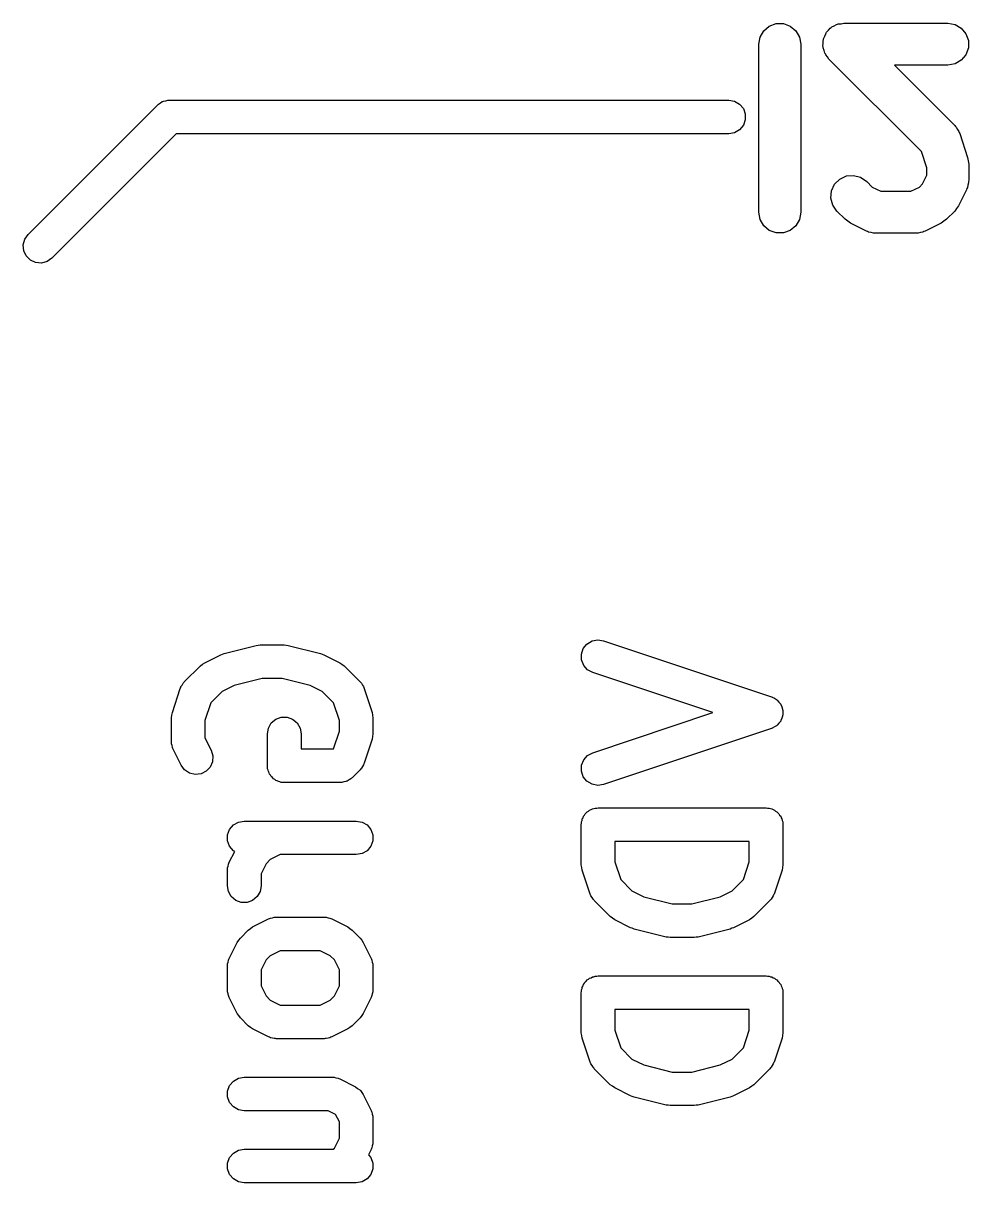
# Model space of a CAD drawing. Extents: x 91.3 to 189.8, y -113.5 to -60.4.
# Drawn here: x 140.28 to 145.91, y -67.33 to -60.43 of the extents above; entities that cross this region are included whole.
import ezdxf

# ---------------------------------------------------------------- set-up
doc = ezdxf.new("R2010")
doc.units = 0
doc.header["$MEASUREMENT"] = 0
doc.layers.add('BLACK', color=7, linetype='CONTINUOUS')

msp = doc.modelspace()

# ---------------------------------------------------------------- linework, layer by layer
at = {"layer": 'Black'}
for p, q in [((145.149, -60.4355), (145.165, -60.4326)), ((145.165, -60.4326), (145.784, -60.4326)), ((145.784, -60.4326), (145.827, -60.4402)), ((144.666, -60.5149), (144.688, -60.4773)), ((144.688, -60.4773), (144.721, -60.4494)), ((144.721, -60.4494), (144.762, -60.4345)), ((144.762, -60.4345), (144.806, -60.4345)), ((144.806, -60.4345), (144.846, -60.4494)), ((144.846, -60.4494), (144.88, -60.4773)), ((144.88, -60.4773), (144.901, -60.5149)), ((145.051, -60.5105), (145.057, -60.4951)), ((145.057, -60.4951), (145.06, -60.4909)), ((145.06, -60.4909), (145.062, -60.4859)), ((145.062, -60.4859), (145.074, -60.4744)), ((145.074, -60.4744), (145.084, -60.4619)), ((145.084, -60.4619), (145.089, -60.4591)), ((145.089, -60.4591), (145.093, -60.4552)), ((145.093, -60.4552), (145.108, -60.4483)), ((145.108, -60.4483), (145.122, -60.4402)), ((145.122, -60.4402), (145.127, -60.4392)), ((145.127, -60.4392), (145.132, -60.4369)), ((145.132, -60.4369), (145.149, -60.4355)), ((145.827, -60.4402), (145.864, -60.4619)), ((145.864, -60.4619), (145.892, -60.4951)), ((145.892, -60.4951), (145.907, -60.5359)), ((144.659, -60.5576), (144.666, -60.5149)), ((144.659, -61.5576), (144.659, -60.5576)), ((144.901, -60.5149), (144.909, -60.5576)), ((144.909, -60.5576), (144.909, -61.5576)), ((145.04, -60.5685), (145.042, -60.5522)), ((145.042, -60.5738), (145.04, -60.5685)), ((145.042, -60.5359), (145.044, -60.5307)), ((145.042, -60.5522), (145.042, -60.5359)), ((145.044, -60.5253), (145.051, -60.5105)), ((145.044, -60.5307), (145.044, -60.5253)), ((145.907, -60.5359), (145.907, -60.5793)), ((145.042, -60.5793), (145.042, -60.5738)), ((145.047, -60.5947), (145.042, -60.5793)), ((145.051, -60.6104), (145.047, -60.5947)), ((145.055, -60.615), (145.051, -60.6104)), ((145.057, -60.6201), (145.055, -60.615)), ((145.067, -60.6326), (145.057, -60.6201)), ((145.076, -60.646), (145.067, -60.6326)), ((145.892, -60.6201), (145.864, -60.6534)), ((145.907, -60.5793), (145.892, -60.6201)), ((145.627, -61.1966), (145.076, -60.646)), ((145.784, -60.6826), (145.467, -60.6826)), ((145.467, -60.6826), (145.825, -61.0407)), ((145.827, -60.6751), (145.784, -60.6826)), ((145.864, -60.6534), (145.827, -60.6751)), ((141.083, -60.9168), (141.086, -60.9134)), ((141.086, -60.9134), (141.097, -60.9069)), ((141.097, -60.9069), (141.108, -60.8994)), ((141.108, -60.8994), (141.112, -60.8982)), ((141.112, -60.8982), (141.116, -60.896)), ((141.116, -60.896), (141.129, -60.8938)), ((141.129, -60.8938), (141.141, -60.8904)), ((141.141, -60.8904), (141.146, -60.8908)), ((141.146, -60.8908), (141.15, -60.89)), ((141.15, -60.89), (144.48, -60.89)), ((144.48, -60.89), (144.514, -60.896)), ((144.514, -60.896), (144.544, -60.9134)), ((144.544, -60.9134), (144.567, -60.94)), ((140.309, -61.6893), (141.079, -60.9193)), ((141.079, -60.9193), (141.083, -60.9168)), ((144.567, -60.94), (144.578, -60.9726)), ((144.578, -60.9726), (144.578, -61.0074)), ((144.567, -61.04), (144.544, -61.0666)), ((144.578, -61.0074), (144.567, -61.04)), ((145.825, -61.0407), (145.829, -61.0466)), ((145.829, -61.0466), (145.834, -61.0513)), ((145.834, -61.0513), (145.841, -61.0642)), ((141.191, -61.09), (140.451, -61.8307)), ((144.48, -61.09), (141.191, -61.09)), ((144.514, -61.084), (144.48, -61.09)), ((144.544, -61.0666), (144.514, -61.084)), ((145.841, -61.0642), (145.849, -61.0762)), ((145.849, -61.0762), (145.851, -61.0832)), ((145.851, -61.0832), (145.855, -61.0895)), ((145.855, -61.0895), (145.902, -61.2324)), ((145.659, -61.2922), (145.627, -61.1966)), ((145.902, -61.2324), (145.905, -61.2522)), ((145.905, -61.2522), (145.909, -61.2719)), ((145.659, -61.3376), (145.659, -61.2922)), ((145.909, -61.2719), (145.909, -61.3671)), ((145.092, -61.43), (145.11, -61.3907)), ((145.11, -61.3907), (145.141, -61.36)), ((145.141, -61.36), (145.18, -61.3416)), ((145.18, -61.3416), (145.223, -61.3379)), ((145.223, -61.3379), (145.265, -61.3491)), ((145.265, -61.3491), (145.301, -61.374)), ((145.301, -61.374), (145.334, -61.4073)), ((145.615, -61.4073), (145.633, -61.3883)), ((145.633, -61.3883), (145.659, -61.3376)), ((145.904, -61.3955), (145.901, -61.4099)), ((145.908, -61.3814), (145.904, -61.3955)), ((145.909, -61.3671), (145.908, -61.3742)), ((145.908, -61.3742), (145.908, -61.3814)), ((145.088, -61.4733), (145.092, -61.43)), ((145.334, -61.4073), (145.385, -61.4326)), ((145.385, -61.4326), (145.564, -61.4326)), ((145.564, -61.4326), (145.615, -61.4073)), ((145.896, -61.423), (145.848, -61.5183)), ((145.898, -61.4161), (145.896, -61.423)), ((145.901, -61.4099), (145.898, -61.4161)), ((145.099, -61.5152), (145.088, -61.4733)), ((145.124, -61.5508), (145.099, -61.5152)), ((145.836, -61.5344), (145.825, -61.5508)), ((145.848, -61.5183), (145.836, -61.5344)), ((144.666, -61.6004), (144.659, -61.5576)), ((144.688, -61.638), (144.666, -61.6004)), ((144.901, -61.6004), (144.88, -61.638)), ((144.909, -61.5576), (144.901, -61.6004)), ((145.172, -61.5984), (145.124, -61.5508)), ((145.188, -61.6099), (145.172, -61.5984)), ((145.777, -61.5984), (145.761, -61.6099)), ((145.825, -61.5508), (145.777, -61.5984)), ((144.721, -61.6659), (144.688, -61.638)), ((144.762, -61.6807), (144.721, -61.6659)), ((144.846, -61.6659), (144.806, -61.6807)), ((144.88, -61.638), (144.846, -61.6659)), ((145.204, -61.6218), (145.188, -61.6099)), ((145.299, -61.6694), (145.204, -61.6218)), ((145.306, -61.6715), (145.299, -61.6694)), ((145.312, -61.6751), (145.306, -61.6715)), ((145.327, -61.6776), (145.312, -61.6751)), ((145.636, -61.6751), (145.622, -61.6776)), ((145.642, -61.6715), (145.636, -61.6751)), ((145.649, -61.6694), (145.642, -61.6715)), ((145.744, -61.6218), (145.649, -61.6694)), ((145.761, -61.6099), (145.744, -61.6218)), ((140.28, -61.7513), (140.289, -61.7177)), ((140.289, -61.7177), (140.309, -61.6893)), ((144.806, -61.6807), (144.762, -61.6807)), ((145.341, -61.6818), (145.327, -61.6776)), ((145.348, -61.6814), (145.341, -61.6818)), ((145.355, -61.6826), (145.348, -61.6814)), ((145.593, -61.6826), (145.355, -61.6826)), ((145.6, -61.6814), (145.593, -61.6826)), ((145.608, -61.6818), (145.6, -61.6814)), ((145.622, -61.6776), (145.608, -61.6818)), ((140.283, -61.7859), (140.28, -61.7513)), ((140.298, -61.8174), (140.283, -61.7859)), ((140.323, -61.8419), (140.298, -61.8174)), ((140.354, -61.8566), (140.323, -61.8419)), ((140.389, -61.8596), (140.354, -61.8566)), ((140.422, -61.8506), (140.389, -61.8596)), ((140.451, -61.8307), (140.422, -61.8506)), ((141.476, -64.182), (141.667, -64.1344)), ((141.667, -64.1344), (141.679, -64.1336)), ((141.679, -64.1336), (141.691, -64.1314)), ((141.691, -64.1314), (141.834, -64.1314)), ((141.834, -64.1314), (141.846, -64.1336)), ((141.846, -64.1336), (141.858, -64.1344)), ((141.858, -64.1344), (142.049, -64.182)), ((143.603, -64.1863), (143.614, -64.1533)), ((143.614, -64.1533), (143.636, -64.1261)), ((143.636, -64.1261), (143.666, -64.108)), ((143.666, -64.108), (143.7, -64.101)), ((143.7, -64.101), (143.734, -64.1061)), ((143.734, -64.1061), (144.734, -64.4394)), ((141.361, -64.2372), (141.456, -64.1896)), ((141.456, -64.1896), (141.466, -64.1865)), ((141.466, -64.1865), (141.476, -64.182)), ((142.049, -64.182), (142.059, -64.1865)), ((142.059, -64.1865), (142.069, -64.1896)), ((142.069, -64.1896), (142.164, -64.2372)), ((143.604, -64.221), (143.603, -64.1863)), ((143.617, -64.2533), (143.604, -64.221)), ((141.239, -64.3512), (141.335, -64.256)), ((141.335, -64.256), (141.348, -64.2468)), ((141.348, -64.2468), (141.361, -64.2372)), ((142.164, -64.2372), (142.177, -64.2468)), ((142.177, -64.2468), (142.19, -64.256)), ((142.19, -64.256), (142.285, -64.3512)), ((143.64, -64.2793), (143.617, -64.2533)), ((143.671, -64.2958), (143.64, -64.2793)), ((144.386, -64.5343), (143.671, -64.2958)), ((141.226, -64.37), (141.232, -64.3597)), ((141.232, -64.3597), (141.236, -64.3559)), ((141.236, -64.3559), (141.239, -64.3512)), ((141.703, -64.3314), (141.535, -64.3734)), ((141.821, -64.3314), (141.703, -64.3314)), ((141.989, -64.3734), (141.821, -64.3314)), ((142.285, -64.3512), (142.289, -64.3559)), ((142.289, -64.3559), (142.293, -64.3597)), ((142.293, -64.3597), (142.299, -64.37)), ((141.168, -64.5331), (141.215, -64.3903)), ((141.215, -64.3903), (141.218, -64.3852)), ((141.218, -64.3852), (141.219, -64.3796)), ((141.219, -64.3796), (141.226, -64.37)), ((141.464, -64.4089), (141.397, -64.4759)), ((141.535, -64.3734), (141.464, -64.4089)), ((142.06, -64.4089), (141.989, -64.3734)), ((142.127, -64.4759), (142.06, -64.4089)), ((142.299, -64.37), (142.305, -64.3796)), ((142.305, -64.3796), (142.307, -64.3852)), ((142.307, -64.3852), (142.31, -64.3903)), ((142.31, -64.3903), (142.357, -64.5331)), ((141.397, -64.4759), (141.362, -64.581)), ((142.162, -64.581), (142.127, -64.4759)), ((144.734, -64.4394), (144.736, -64.4407)), ((144.736, -64.4407), (144.739, -64.4413)), ((144.739, -64.4413), (144.752, -64.449)), ((144.752, -64.449), (144.765, -64.456)), ((144.765, -64.456), (144.766, -64.458)), ((144.766, -64.458), (144.769, -64.4595)), ((144.769, -64.4595), (144.778, -64.471)), ((144.778, -64.471), (144.788, -64.4819)), ((144.788, -64.4819), (144.789, -64.4845)), ((144.789, -64.4845), (144.79, -64.4867)), ((144.79, -64.4867), (144.795, -64.5006)), ((144.795, -64.5006), (144.8, -64.5142)), ((141.162, -64.5648), (141.165, -64.549)), ((141.162, -64.7076), (141.162, -64.5648)), ((141.165, -64.549), (141.168, -64.5331)), ((141.784, -64.5734), (141.816, -64.5615)), ((141.816, -64.5615), (141.851, -64.5615)), ((141.851, -64.5615), (141.884, -64.5734)), ((142.357, -64.5331), (142.36, -64.549)), ((142.36, -64.549), (142.362, -64.5648)), ((142.362, -64.5648), (142.362, -64.66)), ((143.671, -64.7728), (144.386, -64.5343)), ((144.795, -64.568), (144.79, -64.5819)), ((144.8, -64.5543), (144.795, -64.568)), ((144.8, -64.5142), (144.8, -64.517)), ((144.8, -64.517), (144.801, -64.5196)), ((144.801, -64.549), (144.8, -64.5516)), ((144.8, -64.5516), (144.8, -64.5543)), ((144.801, -64.5196), (144.801, -64.5343)), ((144.801, -64.5343), (144.801, -64.549)), ((141.362, -64.581), (141.362, -64.684)), ((141.734, -64.66), (141.74, -64.6258)), ((141.74, -64.6258), (141.757, -64.5957)), ((141.757, -64.5957), (141.784, -64.5734)), ((141.884, -64.5734), (141.91, -64.5957)), ((141.91, -64.5957), (141.928, -64.6258)), ((141.928, -64.6258), (141.934, -64.66)), ((142.162, -64.6438), (142.162, -64.581)), ((144.734, -64.6292), (143.734, -64.9625)), ((144.736, -64.6278), (144.734, -64.6292)), ((144.739, -64.6273), (144.736, -64.6278)), ((144.752, -64.6196), (144.739, -64.6273)), ((144.765, -64.6126), (144.752, -64.6196)), ((144.766, -64.6106), (144.765, -64.6126)), ((144.769, -64.6091), (144.766, -64.6106)), ((144.778, -64.5976), (144.769, -64.6091)), ((144.788, -64.5866), (144.778, -64.5976)), ((144.789, -64.5841), (144.788, -64.5866)), ((144.79, -64.5819), (144.789, -64.5841)), ((141.163, -64.7133), (141.162, -64.7076)), ((141.362, -64.684), (141.399, -64.7581)), ((141.734, -64.8505), (141.734, -64.66)), ((141.934, -64.66), (141.934, -64.7505)), ((142.127, -64.7488), (142.162, -64.6438)), ((142.357, -64.6916), (142.31, -64.8345)), ((142.36, -64.6758), (142.357, -64.6916)), ((142.362, -64.66), (142.36, -64.6758)), ((141.163, -64.7191), (141.163, -64.7133)), ((141.166, -64.7303), (141.163, -64.7191)), ((141.168, -64.7418), (141.166, -64.7303)), ((141.171, -64.7468), (141.168, -64.7418)), ((141.173, -64.7523), (141.171, -64.7468)), ((141.221, -64.8476), (141.173, -64.7523)), ((141.399, -64.7581), (141.409, -64.7914)), ((141.934, -64.7505), (142.126, -64.7505)), ((142.126, -64.7505), (142.127, -64.7488)), ((143.64, -64.7893), (143.671, -64.7728)), ((141.241, -64.8755), (141.221, -64.8476)), ((141.407, -64.8261), (141.393, -64.858)), ((141.409, -64.7914), (141.407, -64.8261)), ((142.305, -64.8451), (142.299, -64.8547)), ((142.307, -64.8396), (142.305, -64.8451)), ((142.31, -64.8345), (142.307, -64.8396)), ((143.603, -64.8823), (143.604, -64.8476)), ((143.604, -64.8476), (143.617, -64.8153)), ((143.617, -64.8153), (143.64, -64.7893)), ((141.27, -64.8946), (141.241, -64.8755)), ((141.304, -64.9027), (141.27, -64.8946)), ((141.339, -64.8987), (141.304, -64.9027)), ((141.37, -64.8832), (141.339, -64.8987)), ((141.393, -64.858), (141.37, -64.8832)), ((141.735, -64.8591), (141.734, -64.8505)), ((141.735, -64.8678), (141.735, -64.8591)), ((141.738, -64.8761), (141.735, -64.8678)), ((141.74, -64.8847), (141.738, -64.8761)), ((141.744, -64.8923), (141.74, -64.8847)), ((141.747, -64.9005), (141.744, -64.8923)), ((141.753, -64.9072), (141.747, -64.9005)), ((141.757, -64.9148), (141.753, -64.9072)), ((141.764, -64.9204), (141.757, -64.9148)), ((142.285, -64.8736), (142.238, -64.9212)), ((142.289, -64.8688), (142.285, -64.8736)), ((142.293, -64.865), (142.289, -64.8688)), ((142.299, -64.8547), (142.293, -64.865)), ((143.614, -64.9152), (143.603, -64.8823)), ((143.636, -64.9424), (143.614, -64.9152)), ((141.77, -64.9271), (141.764, -64.9204)), ((141.777, -64.9315), (141.77, -64.9271)), ((141.784, -64.9371), (141.777, -64.9315)), ((141.792, -64.9401), (141.784, -64.9371)), ((141.8, -64.9444), (141.792, -64.9401)), ((141.808, -64.946), (141.8, -64.9444)), ((141.816, -64.949), (141.808, -64.946)), ((141.825, -64.949), (141.816, -64.949)), ((141.834, -64.9505), (141.825, -64.949)), ((142.167, -64.9505), (141.834, -64.9505)), ((142.171, -64.9497), (142.167, -64.9505)), ((142.176, -64.9501), (142.171, -64.9497)), ((142.188, -64.9467), (142.176, -64.9501)), ((142.201, -64.9444), (142.188, -64.9467)), ((142.205, -64.9422), (142.201, -64.9444)), ((142.209, -64.9411), (142.205, -64.9422)), ((142.22, -64.9336), (142.209, -64.9411)), ((142.231, -64.9271), (142.22, -64.9336)), ((142.234, -64.9237), (142.231, -64.9271)), ((142.238, -64.9212), (142.234, -64.9237)), ((143.666, -64.9606), (143.636, -64.9424)), ((143.7, -64.9676), (143.666, -64.9606)), ((143.734, -64.9625), (143.7, -64.9676)), ((143.632, -65.1311), (143.638, -65.1243)), ((143.638, -65.1243), (143.646, -65.12)), ((143.646, -65.12), (143.652, -65.1143)), ((143.652, -65.1143), (143.661, -65.1114)), ((143.661, -65.1114), (143.668, -65.107)), ((143.668, -65.107), (143.677, -65.1055)), ((143.677, -65.1055), (143.685, -65.1025)), ((143.685, -65.1025), (143.694, -65.1025)), ((143.694, -65.1025), (143.702, -65.101)), ((143.702, -65.101), (144.702, -65.101)), ((144.702, -65.101), (144.711, -65.1025)), ((144.711, -65.1025), (144.72, -65.1025)), ((144.72, -65.1025), (144.728, -65.1055)), ((144.728, -65.1055), (144.737, -65.107)), ((144.737, -65.107), (144.744, -65.1114)), ((144.744, -65.1114), (144.752, -65.1143)), ((144.752, -65.1143), (144.759, -65.12)), ((144.759, -65.12), (144.767, -65.1243)), ((144.767, -65.1243), (144.772, -65.1311)), ((141.531, -65.2024), (141.562, -65.1851)), ((141.562, -65.1851), (141.596, -65.179)), ((141.596, -65.179), (142.262, -65.179)), ((142.262, -65.179), (142.297, -65.1851)), ((142.297, -65.1851), (142.327, -65.2024)), ((143.602, -65.201), (143.604, -65.1923)), ((143.604, -65.1836), (143.607, -65.1754)), ((143.604, -65.1923), (143.604, -65.1836)), ((143.607, -65.1754), (143.608, -65.1667)), ((143.608, -65.1667), (143.613, -65.1592)), ((143.613, -65.1592), (143.616, -65.151)), ((143.616, -65.151), (143.621, -65.1442)), ((143.621, -65.1442), (143.626, -65.1367)), ((143.626, -65.1367), (143.632, -65.1311)), ((144.772, -65.1311), (144.779, -65.1367)), ((144.779, -65.1367), (144.783, -65.1442)), ((144.783, -65.1442), (144.789, -65.151)), ((144.789, -65.151), (144.792, -65.1592)), ((144.792, -65.1592), (144.796, -65.1667)), ((144.796, -65.1667), (144.798, -65.1754)), ((144.798, -65.1754), (144.801, -65.1836)), ((144.801, -65.1836), (144.801, -65.1923)), ((144.801, -65.1923), (144.802, -65.201)), ((141.497, -65.2617), (141.509, -65.229)), ((141.497, -65.2964), (141.497, -65.2617)), ((141.509, -65.229), (141.531, -65.2024)), ((142.327, -65.2024), (142.349, -65.229)), ((142.349, -65.229), (142.361, -65.2617)), ((142.361, -65.2617), (142.361, -65.2964)), ((143.602, -65.439), (143.602, -65.201)), ((144.802, -65.201), (144.802, -65.439)), ((141.509, -65.329), (141.497, -65.2964)), ((141.531, -65.3557), (141.509, -65.329)), ((142.349, -65.329), (142.327, -65.3557)), ((142.361, -65.2964), (142.349, -65.329)), ((143.802, -65.301), (143.802, -65.4228)), ((144.602, -65.301), (143.802, -65.301)), ((144.602, -65.4228), (144.602, -65.301)), ((141.506, -65.4248), (141.539, -65.3599)), ((141.539, -65.3599), (141.531, -65.3557)), ((141.81, -65.379), (141.75, -65.4089)), ((142.262, -65.379), (141.81, -65.379)), ((142.297, -65.373), (142.262, -65.379)), ((142.327, -65.3557), (142.297, -65.373)), ((141.496, -65.4581), (141.5, -65.4469)), ((141.497, -65.4638), (141.496, -65.4581)), ((141.496, -65.4695), (141.497, -65.4638)), ((141.496, -65.5648), (141.496, -65.4695)), ((141.5, -65.4469), (141.502, -65.4353)), ((141.502, -65.4353), (141.505, -65.4303)), ((141.505, -65.4303), (141.506, -65.4248)), ((141.726, -65.4335), (141.696, -65.4931)), ((141.75, -65.4089), (141.726, -65.4335)), ((143.605, -65.4548), (143.602, -65.439)), ((143.608, -65.4707), (143.605, -65.4548)), ((143.802, -65.4228), (143.837, -65.5279)), ((144.567, -65.5279), (144.602, -65.4228)), ((144.8, -65.4548), (144.797, -65.4707)), ((144.802, -65.439), (144.8, -65.4548)), ((141.696, -65.4931), (141.696, -65.5648)), ((143.655, -65.6135), (143.608, -65.4707)), ((143.837, -65.5279), (143.904, -65.595)), ((144.5, -65.595), (144.567, -65.5279)), ((144.797, -65.4707), (144.75, -65.6135)), ((141.502, -65.599), (141.496, -65.5648)), ((141.519, -65.629), (141.502, -65.599)), ((141.69, -65.599), (141.672, -65.629)), ((141.696, -65.5648), (141.69, -65.599)), ((143.904, -65.595), (143.975, -65.6304)), ((144.429, -65.6304), (144.5, -65.595)), ((141.546, -65.6514), (141.519, -65.629)), ((141.578, -65.6632), (141.546, -65.6514)), ((141.613, -65.6632), (141.578, -65.6632)), ((141.646, -65.6514), (141.613, -65.6632)), ((141.672, -65.629), (141.646, -65.6514)), ((143.658, -65.6186), (143.655, -65.6135)), ((143.659, -65.6242), (143.658, -65.6186)), ((143.666, -65.6338), (143.659, -65.6242)), ((143.672, -65.6441), (143.666, -65.6338)), ((143.676, -65.6479), (143.672, -65.6441)), ((143.679, -65.6526), (143.676, -65.6479)), ((143.775, -65.7479), (143.679, -65.6526)), ((143.975, -65.6304), (144.143, -65.6724)), ((144.143, -65.6724), (144.261, -65.6724)), ((144.261, -65.6724), (144.429, -65.6304)), ((144.725, -65.6526), (144.63, -65.7479)), ((144.729, -65.6479), (144.725, -65.6526)), ((144.733, -65.6441), (144.729, -65.6479)), ((144.739, -65.6338), (144.733, -65.6441)), ((144.745, -65.6242), (144.739, -65.6338)), ((144.747, -65.6186), (144.745, -65.6242)), ((144.75, -65.6135), (144.747, -65.6186)), ((141.633, -65.8182), (141.646, -65.8087)), ((141.646, -65.8087), (141.741, -65.761)), ((141.741, -65.761), (141.747, -65.7594)), ((141.747, -65.7594), (141.752, -65.7565)), ((141.752, -65.7565), (141.764, -65.7545)), ((141.764, -65.7545), (141.775, -65.7511)), ((141.775, -65.7511), (141.781, -65.7515)), ((141.781, -65.7515), (141.786, -65.7505)), ((141.786, -65.7505), (142.072, -65.7505)), ((142.072, -65.7505), (142.078, -65.7515)), ((142.078, -65.7515), (142.083, -65.7511)), ((142.083, -65.7511), (142.095, -65.7545)), ((142.095, -65.7545), (142.106, -65.7565)), ((142.106, -65.7565), (142.111, -65.7594)), ((142.111, -65.7594), (142.117, -65.761)), ((142.117, -65.761), (142.212, -65.8087)), ((142.212, -65.8087), (142.225, -65.8182)), ((143.788, -65.7571), (143.775, -65.7479)), ((143.801, -65.7666), (143.788, -65.7571)), ((143.896, -65.8142), (143.801, -65.7666)), ((143.906, -65.8173), (143.896, -65.8142)), ((144.509, -65.8142), (144.499, -65.8173)), ((144.604, -65.7666), (144.509, -65.8142)), ((144.617, -65.7571), (144.604, -65.7666)), ((144.63, -65.7479), (144.617, -65.7571)), ((141.563, -65.8881), (141.573, -65.875)), ((141.573, -65.875), (141.62, -65.8274)), ((141.62, -65.8274), (141.633, -65.8182)), ((142.225, -65.8182), (142.238, -65.8274)), ((142.238, -65.8274), (142.285, -65.875)), ((142.285, -65.875), (142.295, -65.8881)), ((143.916, -65.8218), (143.906, -65.8173)), ((144.107, -65.8694), (143.916, -65.8218)), ((144.119, -65.8703), (144.107, -65.8694)), ((144.131, -65.8724), (144.119, -65.8703)), ((144.274, -65.8724), (144.131, -65.8724)), ((144.286, -65.8703), (144.274, -65.8724)), ((144.298, -65.8694), (144.286, -65.8703)), ((144.489, -65.8218), (144.298, -65.8694)), ((144.499, -65.8173), (144.489, -65.8218)), ((141.506, -65.9962), (141.554, -65.901)), ((141.554, -65.901), (141.563, -65.8881)), ((141.81, -65.9505), (141.75, -65.9803)), ((142.048, -65.9505), (141.81, -65.9505)), ((142.108, -65.9803), (142.048, -65.9505)), ((142.295, -65.8881), (142.304, -65.901)), ((142.304, -65.901), (142.352, -65.9962)), ((141.496, -66.0295), (141.5, -66.0183)), ((141.5, -66.0183), (141.502, -66.0067)), ((141.502, -66.0067), (141.505, -66.0018)), ((141.505, -66.0018), (141.506, -65.9962)), ((141.726, -66.0049), (141.696, -66.0646)), ((141.75, -65.9803), (141.726, -66.0049)), ((142.133, -66.0049), (142.108, -65.9803)), ((142.162, -66.0646), (142.133, -66.0049)), ((142.352, -65.9962), (142.353, -66.0018)), ((142.353, -66.0018), (142.356, -66.0067)), ((142.356, -66.0067), (142.358, -66.0183)), ((142.358, -66.0183), (142.362, -66.0295)), ((141.497, -66.0353), (141.496, -66.0295)), ((141.496, -66.041), (141.497, -66.0353)), ((141.496, -66.1838), (141.496, -66.041)), ((141.696, -66.0646), (141.696, -66.1602)), ((142.162, -66.1602), (142.162, -66.0646)), ((142.362, -66.0295), (142.361, -66.0353)), ((142.361, -66.0353), (142.362, -66.041)), ((142.362, -66.041), (142.362, -66.1838)), ((143.608, -66.1667), (143.613, -66.1592)), ((143.613, -66.1592), (143.616, -66.151)), ((143.616, -66.151), (143.621, -66.1442)), ((143.621, -66.1442), (143.626, -66.1367)), ((143.626, -66.1367), (143.632, -66.1311)), ((143.632, -66.1311), (143.638, -66.1243)), ((143.638, -66.1243), (143.646, -66.12)), ((143.646, -66.12), (143.652, -66.1143)), ((143.652, -66.1143), (143.661, -66.1114)), ((143.661, -66.1114), (143.668, -66.107)), ((143.668, -66.107), (143.677, -66.1055)), ((143.677, -66.1055), (143.685, -66.1025)), ((143.685, -66.1025), (143.694, -66.1025)), ((143.694, -66.1025), (143.702, -66.101)), ((143.702, -66.101), (144.702, -66.101)), ((144.702, -66.101), (144.711, -66.1025)), ((144.711, -66.1025), (144.72, -66.1025)), ((144.72, -66.1025), (144.728, -66.1055)), ((144.728, -66.1055), (144.737, -66.107)), ((144.737, -66.107), (144.744, -66.1114)), ((144.744, -66.1114), (144.752, -66.1143)), ((144.752, -66.1143), (144.759, -66.12)), ((144.759, -66.12), (144.767, -66.1243)), ((144.767, -66.1243), (144.772, -66.1311)), ((144.772, -66.1311), (144.779, -66.1367)), ((144.779, -66.1367), (144.783, -66.1442)), ((144.783, -66.1442), (144.789, -66.151)), ((144.789, -66.151), (144.792, -66.1592)), ((144.792, -66.1592), (144.796, -66.1667)), ((141.497, -66.1895), (141.496, -66.1838)), ((141.496, -66.1952), (141.497, -66.1895)), ((141.5, -66.2065), (141.496, -66.1952)), ((141.502, -66.218), (141.5, -66.2065)), ((141.505, -66.223), (141.502, -66.218)), ((141.506, -66.2285), (141.505, -66.223)), ((141.696, -66.1602), (141.726, -66.2198)), ((141.726, -66.2198), (141.75, -66.2445)), ((142.108, -66.2445), (142.133, -66.2198)), ((142.133, -66.2198), (142.162, -66.1602)), ((142.353, -66.223), (142.352, -66.2285)), ((142.356, -66.218), (142.353, -66.223)), ((142.358, -66.2065), (142.356, -66.218)), ((142.362, -66.1952), (142.358, -66.2065)), ((142.362, -66.1838), (142.361, -66.1895)), ((142.361, -66.1895), (142.362, -66.1952)), ((143.602, -66.201), (143.604, -66.1923)), ((143.602, -66.439), (143.602, -66.201)), ((143.604, -66.1836), (143.607, -66.1754)), ((143.604, -66.1923), (143.604, -66.1836)), ((143.607, -66.1754), (143.608, -66.1667)), ((144.796, -66.1667), (144.798, -66.1754)), ((144.798, -66.1754), (144.801, -66.1836)), ((144.801, -66.1836), (144.801, -66.1923)), ((144.801, -66.1923), (144.802, -66.201)), ((144.802, -66.201), (144.802, -66.439)), ((141.554, -66.3238), (141.506, -66.2285)), ((141.75, -66.2445), (141.81, -66.2743)), ((141.81, -66.2743), (142.048, -66.2743)), ((142.048, -66.2743), (142.108, -66.2445)), ((142.352, -66.2285), (142.304, -66.3238)), ((141.563, -66.3366), (141.554, -66.3238)), ((141.573, -66.3498), (141.563, -66.3366)), ((141.62, -66.3974), (141.573, -66.3498)), ((142.285, -66.3498), (142.238, -66.3974)), ((142.295, -66.3366), (142.285, -66.3498)), ((142.304, -66.3238), (142.295, -66.3366)), ((143.802, -66.301), (143.802, -66.4228)), ((144.602, -66.301), (143.802, -66.301)), ((144.602, -66.4228), (144.602, -66.301)), ((141.633, -66.4066), (141.62, -66.3974)), ((141.646, -66.4161), (141.633, -66.4066)), ((141.741, -66.4637), (141.646, -66.4161)), ((142.212, -66.4161), (142.117, -66.4637)), ((142.225, -66.4066), (142.212, -66.4161)), ((142.238, -66.3974), (142.225, -66.4066)), ((143.802, -66.4228), (143.837, -66.5279)), ((144.567, -66.5279), (144.602, -66.4228)), ((141.747, -66.4654), (141.741, -66.4637)), ((141.752, -66.4683), (141.747, -66.4654)), ((141.764, -66.4703), (141.752, -66.4683)), ((141.775, -66.4736), (141.764, -66.4703)), ((141.781, -66.4733), (141.775, -66.4736)), ((141.786, -66.4743), (141.781, -66.4733)), ((142.072, -66.4743), (141.786, -66.4743)), ((142.078, -66.4733), (142.072, -66.4743)), ((142.083, -66.4736), (142.078, -66.4733)), ((142.095, -66.4703), (142.083, -66.4736)), ((142.106, -66.4683), (142.095, -66.4703)), ((142.111, -66.4654), (142.106, -66.4683)), ((142.117, -66.4637), (142.111, -66.4654)), ((143.605, -66.4548), (143.602, -66.439)), ((143.608, -66.4707), (143.605, -66.4548)), ((143.655, -66.6135), (143.608, -66.4707)), ((144.797, -66.4707), (144.75, -66.6135)), ((144.8, -66.4548), (144.797, -66.4707)), ((144.802, -66.439), (144.8, -66.4548)), ((143.837, -66.5279), (143.904, -66.595)), ((144.5, -66.595), (144.567, -66.5279)), ((143.658, -66.6186), (143.655, -66.6135)), ((143.659, -66.6242), (143.658, -66.6186)), ((143.666, -66.6338), (143.659, -66.6242)), ((143.672, -66.6441), (143.666, -66.6338)), ((143.904, -66.595), (143.975, -66.6304)), ((143.975, -66.6304), (144.143, -66.6724)), ((144.261, -66.6724), (144.429, -66.6304)), ((144.429, -66.6304), (144.5, -66.595)), ((144.739, -66.6338), (144.733, -66.6441)), ((144.745, -66.6242), (144.739, -66.6338)), ((144.747, -66.6186), (144.745, -66.6242)), ((144.75, -66.6135), (144.747, -66.6186)), ((141.531, -66.7263), (141.562, -66.7089)), ((141.562, -66.7089), (141.596, -66.7029)), ((141.596, -66.7029), (142.12, -66.7029)), ((142.12, -66.7029), (142.125, -66.7039)), ((142.125, -66.7039), (142.131, -66.7035)), ((142.131, -66.7035), (142.142, -66.7069)), ((142.142, -66.7069), (142.154, -66.7089)), ((142.154, -66.7089), (142.159, -66.7118)), ((143.676, -66.6479), (143.672, -66.6441)), ((143.679, -66.6526), (143.676, -66.6479)), ((143.775, -66.7479), (143.679, -66.6526)), ((144.143, -66.6724), (144.261, -66.6724)), ((144.725, -66.6526), (144.63, -66.7479)), ((144.729, -66.6479), (144.725, -66.6526)), ((144.733, -66.6441), (144.729, -66.6479)), ((141.497, -66.7855), (141.509, -66.7529)), ((141.509, -66.7529), (141.531, -66.7263)), ((142.159, -66.7118), (142.164, -66.7134)), ((142.164, -66.7134), (142.259, -66.761)), ((142.259, -66.761), (142.271, -66.7698)), ((142.271, -66.7698), (142.284, -66.7779)), ((142.284, -66.7779), (142.285, -66.7801)), ((142.285, -66.7801), (142.287, -66.7817)), ((143.788, -66.7571), (143.775, -66.7479)), ((143.801, -66.7666), (143.788, -66.7571)), ((143.896, -66.8142), (143.801, -66.7666)), ((144.604, -66.7666), (144.509, -66.8142)), ((144.617, -66.7571), (144.604, -66.7666)), ((144.63, -66.7479), (144.617, -66.7571)), ((141.497, -66.8202), (141.497, -66.7855)), ((141.509, -66.8529), (141.497, -66.8202)), ((142.287, -66.7817), (142.295, -66.794)), ((142.295, -66.794), (142.304, -66.8058)), ((142.304, -66.8058), (142.352, -66.901)), ((143.906, -66.8173), (143.896, -66.8142)), ((143.916, -66.8218), (143.906, -66.8173)), ((144.107, -66.8694), (143.916, -66.8218)), ((144.489, -66.8218), (144.298, -66.8694)), ((144.499, -66.8173), (144.489, -66.8218)), ((144.509, -66.8142), (144.499, -66.8173)), ((141.531, -66.8795), (141.509, -66.8529)), ((141.562, -66.8968), (141.531, -66.8795)), ((141.596, -66.9029), (141.562, -66.8968)), ((142.096, -66.9029), (141.596, -66.9029)), ((142.14, -66.925), (142.096, -66.9029)), ((142.352, -66.901), (142.353, -66.9065)), ((142.353, -66.9065), (142.356, -66.9115)), ((142.356, -66.9115), (142.358, -66.923)), ((144.119, -66.8703), (144.107, -66.8694)), ((144.131, -66.8724), (144.119, -66.8703)), ((144.274, -66.8724), (144.131, -66.8724)), ((144.286, -66.8703), (144.274, -66.8724)), ((144.298, -66.8694), (144.286, -66.8703)), ((142.162, -66.9693), (142.14, -66.925)), ((142.162, -67.065), (142.162, -66.9693)), ((142.358, -66.923), (142.362, -66.9343)), ((142.362, -66.9343), (142.361, -66.94)), ((142.361, -66.94), (142.362, -66.9457)), ((142.362, -66.9457), (142.362, -67.0886)), ((142.126, -67.1314), (142.133, -67.1246)), ((142.133, -67.1246), (142.162, -67.065)), ((142.356, -67.1228), (142.353, -67.1278)), ((142.358, -67.1112), (142.356, -67.1228)), ((142.362, -67.1), (142.358, -67.1112)), ((142.362, -67.0886), (142.361, -67.0943)), ((142.361, -67.0943), (142.362, -67.1)), ((141.497, -67.2141), (141.509, -67.1814)), ((141.509, -67.1814), (141.531, -67.1548)), ((141.531, -67.1548), (141.562, -67.1375)), ((141.562, -67.1375), (141.596, -67.1314)), ((141.596, -67.1314), (142.126, -67.1314)), ((142.352, -67.1333), (142.336, -67.1656)), ((142.336, -67.1656), (142.349, -67.1814)), ((142.349, -67.1814), (142.361, -67.2141)), ((142.353, -67.1278), (142.352, -67.1333)), ((141.497, -67.2488), (141.497, -67.2141)), ((141.509, -67.2814), (141.497, -67.2488)), ((142.361, -67.2488), (142.349, -67.2814)), ((142.361, -67.2141), (142.361, -67.2488)), ((141.531, -67.308), (141.509, -67.2814)), ((141.562, -67.3254), (141.531, -67.308)), ((141.596, -67.3314), (141.562, -67.3254)), ((142.262, -67.3314), (141.596, -67.3314)), ((142.297, -67.3254), (142.262, -67.3314)), ((142.327, -67.308), (142.297, -67.3254)), ((142.349, -67.2814), (142.327, -67.308))]:
    msp.add_line(p, q, dxfattribs=at)

doc.saveas('drawing.dxf')
